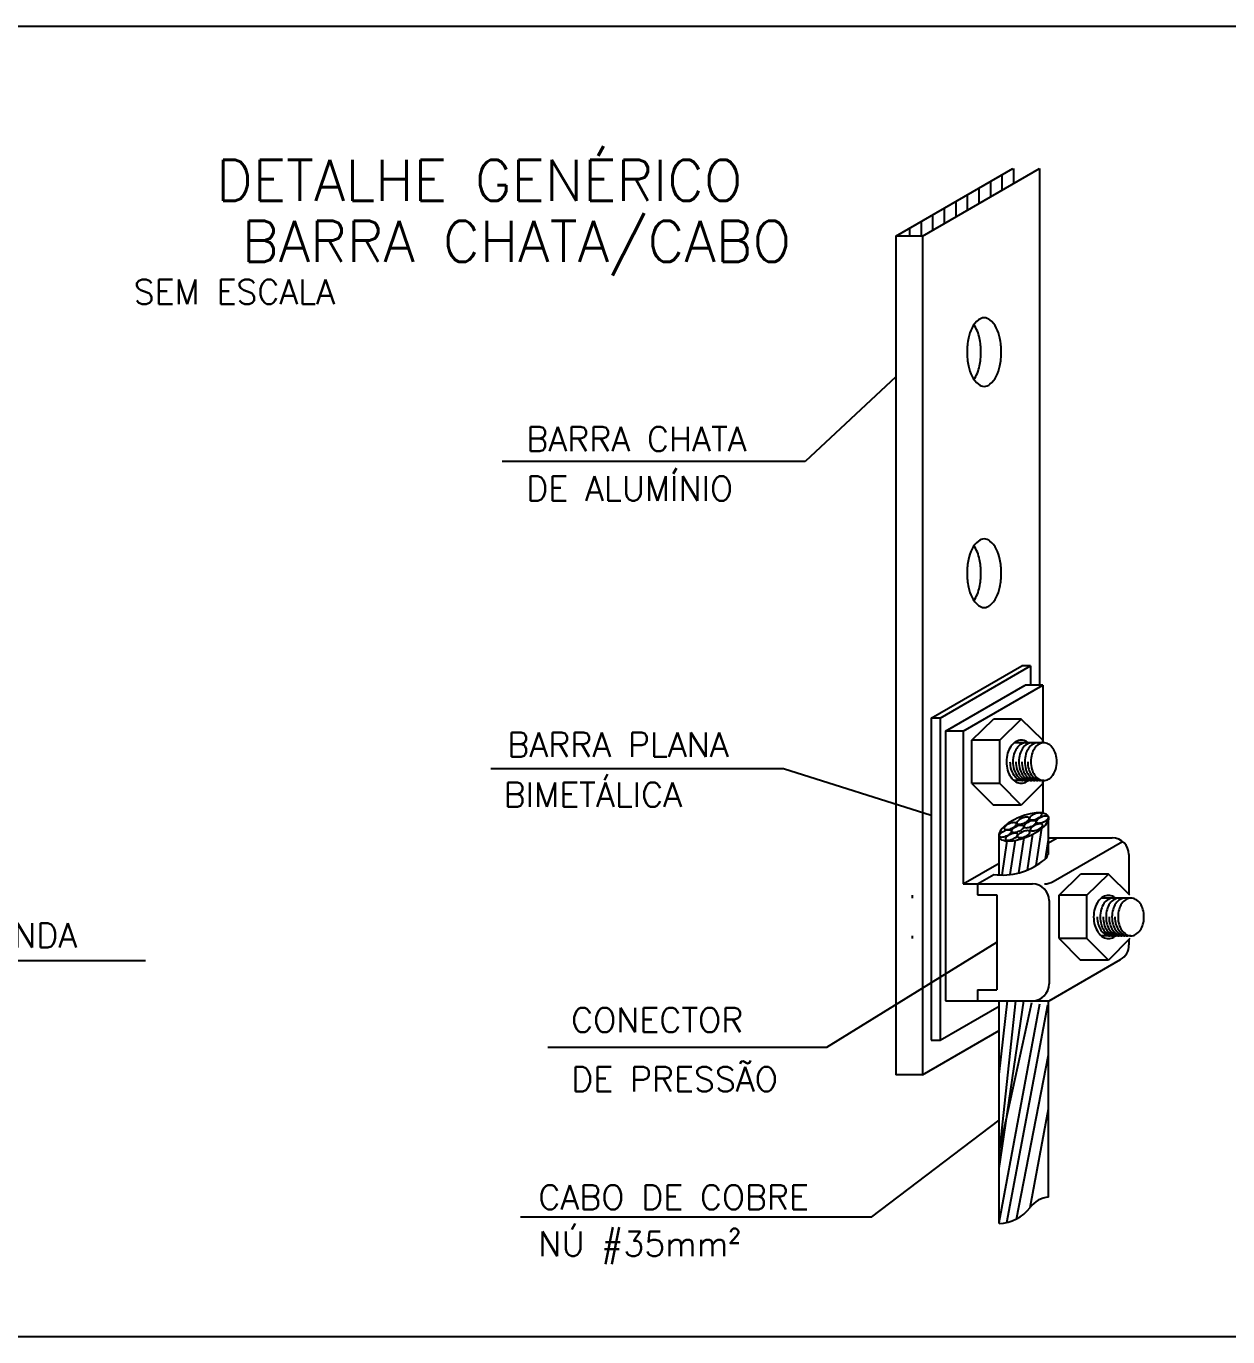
# Model space of a CAD drawing. Extents: x 0 to 11638, y -6007 to 0.
# Drawn here: x 11603.61 to 11609.14, y -5599.98 to -5593.95 of the extents above; entities that cross this region are included whole.
import ezdxf
from ezdxf.enums import TextEntityAlignment as Align

# ---------------------------------------------------------------- set-up
doc = ezdxf.new("R2010")
doc.units = 0
doc.linetypes.add('CONTINUO', pattern=[0])
for name, color, linetype in [('ELE-BARRA CHATA ALUMÍNIO', 140, 'CONTINUOUS'), ('ELE-CONCETOR BIMETÁLICO', 30, 'CONTINUOUS'), ('ELE-FIAÇÃO1', 7, 'CONTINUOUS'), ('ELE-LINHA FINA', 9, 'CONTINUOUS'), ('ELE-MALHA SPDA', 200, 'CONTINUOUS'), ('ELE-TEXTOS', 7, 'CONTINUOUS')]:
    doc.layers.add(name, color=color, linetype=linetype)
doc.styles.add('ROMANS', font='romans.shx', dxfattribs={"height": 0.3})

msp = doc.modelspace()

# ---------------------------------------------------------------- linework, layer by layer
at = {"layer": 'ELE-BARRA CHATA ALUMÍNIO'}
for p, q in [((11607.6097, -5594.919), (11608.1475, -5594.6085)), ((11607.7319, -5594.919), (11608.2697, -5594.6085)), ((11608.1518, -5594.6766), (11608.1518, -5594.6085)), ((11608.2697, -5594.6085), (11608.2697, -5596.9829)), ((11608.0457, -5594.7378), (11608.0457, -5594.6673)), ((11608.0988, -5594.7072), (11608.0988, -5594.6366)), ((11607.9397, -5594.799), (11607.9397, -5594.7285)), ((11607.9927, -5594.7684), (11607.9927, -5594.6979)), ((11607.8336, -5594.8603), (11607.8336, -5594.7897)), ((11607.8866, -5594.8297), (11607.8866, -5594.7591)), ((11607.7276, -5594.919), (11607.7276, -5594.8509)), ((11607.7806, -5594.8909), (11607.7806, -5594.8203)), ((11607.6745, -5594.919), (11607.6745, -5594.8816)), ((11607.7319, -5594.919), (11607.6097, -5594.919)), ((11607.6097, -5594.919), (11607.6097, -5598.7732)), ((11607.7319, -5594.919), (11607.7319, -5598.7732)), ((11607.7319, -5598.7732), (11608.0841, -5598.5698)), ((11607.7319, -5598.7732), (11607.6097, -5598.7732))]:
    msp.add_line(p, q, dxfattribs=at)
for points in [[(11608.0159, -5595.2946, 0.174705), (11607.9893, -5595.3042, 0.104203), (11607.9602, -5595.3407, 0.064948), (11607.9437, -5595.3884, 0.051099), (11607.9372, -5595.4521, 0.051099), (11607.9437, -5595.5158, 0.064948), (11607.9602, -5595.5635, 0.104203), (11607.9893, -5595.6, 0.174705), (11608.0159, -5595.6096, 0.174705), (11608.0426, -5595.6, 0.104203), (11608.0716, -5595.5635, 0.064948), (11608.0882, -5595.5158, 0.051099), (11608.0947, -5595.4521, 0.051099), (11608.0882, -5595.3884, 0.064948), (11608.0716, -5595.3407, 0.104203), (11608.0426, -5595.3042, 0.174705)], [(11608.0159, -5596.3106, 0.174705), (11607.9893, -5596.3202, 0.104203), (11607.9602, -5596.3567, 0.064948), (11607.9437, -5596.4044, 0.051099), (11607.9372, -5596.4681, 0.051099), (11607.9437, -5596.5318, 0.064948), (11607.9602, -5596.5794, 0.104203), (11607.9893, -5596.616, 0.174705), (11608.0159, -5596.6256, 0.174705), (11608.0426, -5596.616, 0.104203), (11608.0716, -5596.5794, 0.064948), (11608.0882, -5596.5318, 0.051099), (11608.0947, -5596.4681, 0.051099), (11608.0882, -5596.4044, 0.064948), (11608.0716, -5596.3567, 0.104203), (11608.0426, -5596.3202, 0.174705)]]:
    msp.add_lwpolyline(points, format="xyb", close=True, dxfattribs=at)
for points in [[(11607.9693, -5595.5786, 0.087216), (11607.9943, -5595.5158, 0.051099), (11608.0008, -5595.4521, 0.051099), (11607.9943, -5595.3884, 0.087216), (11607.9693, -5595.3257, 0.104203)], [(11607.9693, -5596.5945, 0.087216), (11607.9943, -5596.5318, 0.051099), (11608.0008, -5596.4681, 0.051099), (11607.9943, -5596.4044, 0.087216), (11607.9693, -5596.3416, 0.104203)]]:
    msp.add_lwpolyline(points, format="xyb", dxfattribs=at)
at = {"layer": 'ELE-CONCETOR BIMETÁLICO'}
for p, q in [((11607.7726, -5597.1335), (11608.1882, -5596.8936)), ((11607.8134, -5597.1335), (11608.2289, -5596.8936)), ((11608.2289, -5596.8936), (11608.1882, -5596.8936)), ((11608.2289, -5596.8936), (11608.2289, -5596.9829)), ((11607.8378, -5597.1946), (11608.2045, -5596.9829)), ((11607.9193, -5597.1946), (11608.286, -5596.9829)), ((11608.286, -5596.9829), (11608.2045, -5596.9829)), ((11608.286, -5596.9829), (11608.286, -5597.2476)), ((11607.8134, -5597.1335), (11607.7726, -5597.1335)), ((11607.7726, -5597.1335), (11607.7726, -5598.6142)), ((11607.8134, -5597.1335), (11607.8134, -5598.6142)), ((11607.9193, -5597.1946), (11607.8378, -5597.1946)), ((11607.8378, -5597.1946), (11607.8378, -5598.4325)), ((11607.9193, -5597.1946), (11607.9193, -5597.8957)), ((11608.286, -5597.4208), (11608.286, -5597.5707)), ((11608.3112, -5597.7075), (11608.3518, -5597.684)), ((11608.3112, -5597.684), (11608.6042, -5597.684)), ((11608.3323, -5597.8854), (11608.6521, -5597.7008)), ((11607.9193, -5597.8957), (11608.0841, -5597.8006)), ((11608.6811, -5597.761), (11608.6811, -5597.9435)), ((11607.9852, -5597.8957), (11608.0606, -5597.8522)), ((11607.9193, -5597.8957), (11608.2375, -5597.8957)), ((11607.9852, -5597.8957), (11607.9852, -5597.9461)), ((11607.9852, -5597.9461), (11608.0735, -5597.9461)), ((11608.0735, -5597.9461), (11608.0735, -5598.3821)), ((11608.3145, -5597.9727), (11608.3145, -5598.3555)), ((11608.6811, -5598.1519), (11608.6811, -5598.1764)), ((11608.314, -5598.4325), (11608.6426, -5598.243)), ((11607.9852, -5598.3821), (11607.9852, -5598.4325)), ((11607.9852, -5598.3821), (11608.0735, -5598.3821)), ((11607.8134, -5598.6142), (11608.0841, -5598.4579)), ((11607.8378, -5598.4325), (11608.314, -5598.4325)), ((11607.7726, -5598.6142), (11607.8134, -5598.6142))]:
    msp.add_line(p, q, dxfattribs=at)
for centre, radius, start, end in [((11608.6042, -5597.761), 0.077, 0, 90), ((11608.1009, -5597.5626), 0.2923, 262.07815, 308.69914), ((11608.2673, -5597.7521), 0.0419, 292.89835, 349.90337), ((11608.2375, -5597.9727), 0.077, 0, 90), ((11608.2938, -5597.8187), 0.077, 270, 300), ((11608.2938, -5597.8187), 0.077, 270, 300), ((11608.6042, -5598.1764), 0.077, 300, 0), ((11608.2375, -5598.3555), 0.077, 270, 0)]:
    msp.add_arc(centre, radius, start, end, dxfattribs=at)
at = {"layer": 'ELE-FIAÇÃO1'}
for p, q in [((11607.6097, -5595.5665), (11607.1929, -5595.9551)), ((11607.1929, -5595.9551), (11605.8007, -5595.9551)), ((11607.0939, -5597.3667), (11605.7492, -5597.3667)), ((11607.7726, -5597.5812), (11607.0939, -5597.3667)), ((11607.2928, -5598.6464), (11608.0735, -5598.1641)), ((11604.1615, -5598.2488), (11602.2087, -5598.2488)), ((11606.0107, -5598.6464), (11607.2928, -5598.6464)), ((11607.4995, -5599.4251), (11608.0841, -5598.9808)), ((11605.8856, -5599.4251), (11607.4995, -5599.4251))]:
    msp.add_line(p, q, dxfattribs=at)
at = {"layer": 'ELE-FIAÇÃO1', "linetype": 'CONTINUO'}
msp.add_lwpolyline([(11596.5493, -5593.9547), (11619.7647, -5593.9547), (11619.7647, -5599.9768), (11596.5493, -5599.9768)], close=True, dxfattribs=at)
at = {"layer": 'ELE-LINHA FINA'}
for p, q in [((11607.9594, -5597.2349), (11608.0581, -5597.1382)), ((11608.1862, -5597.1382), (11608.0581, -5597.1382)), ((11608.0874, -5597.2349), (11608.1862, -5597.1382)), ((11608.285, -5597.2349), (11608.1862, -5597.1382)), ((11608.0874, -5597.2349), (11607.9594, -5597.2349)), ((11607.9594, -5597.4339), (11607.9594, -5597.2349)), ((11608.0874, -5597.4339), (11608.0874, -5597.2349)), ((11608.2897, -5597.2475), (11608.1539, -5597.2475)), ((11608.285, -5597.2477), (11608.285, -5597.2349)), ((11607.9594, -5597.4339), (11608.0581, -5597.5333)), ((11608.0874, -5597.4339), (11607.9594, -5597.4339)), ((11608.0874, -5597.4339), (11608.1862, -5597.5333)), ((11608.2897, -5597.4209), (11608.1534, -5597.4209)), ((11608.285, -5597.4339), (11608.1862, -5597.5333)), ((11608.285, -5597.4339), (11608.285, -5597.4207)), ((11608.1862, -5597.5333), (11608.0581, -5597.5333)), ((11608.3602, -5597.9481), (11608.459, -5597.8514)), ((11608.587, -5597.8514), (11608.459, -5597.8514)), ((11608.4882, -5597.9481), (11608.587, -5597.8514)), ((11608.6858, -5597.9481), (11608.587, -5597.8514)), ((11607.6858, -5597.961), (11607.6858, -5597.9481)), ((11608.4882, -5597.9481), (11608.3602, -5597.9481)), ((11608.3602, -5598.1472), (11608.3602, -5597.9481)), ((11608.4882, -5598.1472), (11608.4882, -5597.9481)), ((11608.6905, -5597.9607), (11608.5547, -5597.9607)), ((11607.6858, -5598.1472), (11607.6858, -5598.1339)), ((11608.4882, -5598.1472), (11608.3602, -5598.1472)), ((11608.3602, -5598.1472), (11608.459, -5598.2466)), ((11608.4882, -5598.1472), (11608.587, -5598.2466)), ((11608.6905, -5598.1341), (11608.5542, -5598.1341)), ((11608.6858, -5598.1472), (11608.587, -5598.2466)), ((11608.587, -5598.2466), (11608.459, -5598.2466))]:
    msp.add_line(p, q, dxfattribs=at)
for points in [[(11608.1862, -5597.2353, 0.136513), (11608.1616, -5597.2421, 0.106976), (11608.1381, -5597.2643, 0.081342), (11608.1236, -5597.295, 0.069402), (11608.1181, -5597.3344, 0.069402), (11608.1236, -5597.3738, 0.081342), (11608.1381, -5597.4045, 0.106976), (11608.1616, -5597.4267, 0.136513), (11608.1862, -5597.4335, 0.136513), (11608.2108, -5597.4267, 0.032898), (11608.2191, -5597.4209, 0.081342)], [(11608.2075, -5597.2475, 0.136513), (11608.186, -5597.2535, 0.106976), (11608.1654, -5597.2729, 0.081342), (11608.1528, -5597.2998, 0.069402), (11608.148, -5597.3342, 0.069402), (11608.1528, -5597.3686, 0.081342), (11608.1654, -5597.3955, 0.106976), (11608.186, -5597.4149, 0.136513), (11608.2075, -5597.4209, 0.136513)], [(11608.2347, -5597.2475, 0.136513), (11608.2132, -5597.2535, 0.106976), (11608.1926, -5597.2729, 0.081342), (11608.1799, -5597.2998, 0.069402), (11608.1751, -5597.3342, 0.069402), (11608.1799, -5597.3686, 0.081342), (11608.1926, -5597.3955, 0.106976), (11608.2132, -5597.4149, 0.136513), (11608.2347, -5597.4209, 0.136513)], [(11608.2186, -5597.2475, 0.03079), (11608.2108, -5597.2421, 0.136513), (11608.1862, -5597.2353, 0.136513)], [(11608.2619, -5597.2475, 0.136513), (11608.2403, -5597.2535, 0.106976), (11608.2197, -5597.2729, 0.081342), (11608.2071, -5597.2998, 0.069402), (11608.2023, -5597.3342, 0.069402), (11608.2071, -5597.3686, 0.081342), (11608.2197, -5597.3955, 0.106976), (11608.2403, -5597.4149, 0.136513), (11608.2619, -5597.4209, 0.136513)], [(11608.1343, -5597.3342, 0.069402), (11608.1391, -5597.3686, 0.081342), (11608.1518, -5597.3955, 0.106976), (11608.1724, -5597.4149, 0.136513), (11608.1939, -5597.4209, 0.136513)], [(11608.1615, -5597.3342, 0.069402), (11608.1663, -5597.3686, 0.081342), (11608.1789, -5597.3955, 0.106976), (11608.1995, -5597.4149, 0.136513), (11608.2211, -5597.4209, 0.136513)], [(11608.1887, -5597.3342, 0.069402), (11608.1935, -5597.3686, 0.081342), (11608.2061, -5597.3955, 0.106976), (11608.2267, -5597.4149, 0.136513), (11608.2482, -5597.4209, 0.136513)], [(11608.2158, -5597.3342, 0.069402), (11608.2206, -5597.3686, 0.081342), (11608.2333, -5597.3955, 0.106976), (11608.2539, -5597.4149, 0.136513), (11608.2754, -5597.4209, 0.136513)], [(11608.587, -5597.9485, 0.136513), (11608.5624, -5597.9553, 0.106976), (11608.5389, -5597.9775, 0.081342), (11608.5244, -5598.0083, 0.069402), (11608.519, -5598.0476, 0.069402), (11608.5244, -5598.087, 0.081342), (11608.5389, -5598.1177, 0.106976), (11608.5624, -5598.1399, 0.136513), (11608.587, -5598.1467, 0.136513), (11608.6116, -5598.1399, 0.032898), (11608.6199, -5598.1341, 0.081342)], [(11608.6083, -5597.9607, 0.136513), (11608.5868, -5597.9667, 0.106976), (11608.5662, -5597.9861, 0.081342), (11608.5536, -5598.013, 0.069402), (11608.5488, -5598.0474, 0.069402), (11608.5536, -5598.0819, 0.081342), (11608.5662, -5598.1087, 0.106976), (11608.5868, -5598.1282, 0.136513), (11608.6083, -5598.1341, 0.136513)], [(11608.6355, -5597.9607, 0.136513), (11608.614, -5597.9667, 0.106976), (11608.5934, -5597.9861, 0.081342), (11608.5807, -5598.013, 0.069402), (11608.5759, -5598.0474, 0.069402), (11608.5807, -5598.0819, 0.081342), (11608.5934, -5598.1087, 0.106976), (11608.614, -5598.1282, 0.136513), (11608.6355, -5598.1341, 0.136513)], [(11608.6194, -5597.9607, 0.03079), (11608.6116, -5597.9553, 0.136513), (11608.587, -5597.9485, 0.136513)], [(11608.6627, -5597.9607, 0.136513), (11608.6412, -5597.9667, 0.106976), (11608.6206, -5597.9861, 0.081342), (11608.6079, -5598.013, 0.069402), (11608.6031, -5598.0474, 0.069402), (11608.6079, -5598.0819, 0.081342), (11608.6206, -5598.1087, 0.106976), (11608.6412, -5598.1282, 0.136513), (11608.6627, -5598.1341, 0.136513)], [(11608.5351, -5598.0474, 0.069402), (11608.5399, -5598.0819, 0.081342), (11608.5526, -5598.1087, 0.106976), (11608.5732, -5598.1282, 0.136513), (11608.5947, -5598.1341, 0.136513)], [(11608.5623, -5598.0474, 0.069402), (11608.5671, -5598.0819, 0.081342), (11608.5798, -5598.1087, 0.106976), (11608.6004, -5598.1282, 0.136513), (11608.6219, -5598.1341, 0.136513)], [(11608.5895, -5598.0474, 0.069402), (11608.5943, -5598.0819, 0.081342), (11608.6069, -5598.1087, 0.106976), (11608.6275, -5598.1282, 0.136513), (11608.649, -5598.1341, 0.136513)], [(11608.6166, -5598.0474, 0.069402), (11608.6215, -5598.0819, 0.081342), (11608.6341, -5598.1087, 0.106976), (11608.6547, -5598.1282, 0.136513), (11608.6762, -5598.1341, 0.136513)]]:
    msp.add_lwpolyline(points, format="xyb", dxfattribs=at)
for points in [[(11608.2897, -5597.2475, 0.136513), (11608.2682, -5597.2535, 0.106976), (11608.2476, -5597.2729, 0.081342), (11608.2349, -5597.2998, 0.069402), (11608.2301, -5597.3342, 0.069402), (11608.2349, -5597.3686, 0.081342), (11608.2476, -5597.3955, 0.106976), (11608.2682, -5597.4149, 0.136513), (11608.2897, -5597.4209, 0.136513), (11608.3112, -5597.4149, 0.106976), (11608.3318, -5597.3955, 0.081342), (11608.3445, -5597.3686, 0.069402), (11608.3493, -5597.3342, 0.069402), (11608.3445, -5597.2998, 0.081342), (11608.3318, -5597.2729, 0.106976), (11608.3112, -5597.2535, 0.136513)], [(11608.6905, -5597.9607, 0.136513), (11608.669, -5597.9667, 0.106976), (11608.6484, -5597.9861, 0.081342), (11608.6358, -5598.013, 0.069402), (11608.631, -5598.0474, 0.069402), (11608.6358, -5598.0819, 0.081342), (11608.6484, -5598.1087, 0.106976), (11608.669, -5598.1282, 0.136513), (11608.6905, -5598.1341, 0.136513), (11608.712, -5598.1282, 0.106976), (11608.7326, -5598.1087, 0.081342), (11608.7453, -5598.0819, 0.069402), (11608.7501, -5598.0474, 0.069402), (11608.7453, -5598.013, 0.081342), (11608.7326, -5597.9861, 0.106976), (11608.712, -5597.9667, 0.136513)]]:
    msp.add_lwpolyline(points, format="xyb", close=True, dxfattribs=at)
at = {"layer": 'ELE-MALHA SPDA'}
for p, q in [((11608.3112, -5597.7612), (11608.3112, -5597.5863)), ((11608.0841, -5597.8545), (11608.0841, -5597.6809)), ((11608.1748, -5597.8455), (11608.1992, -5597.6847)), ((11608.2145, -5597.832), (11608.2396, -5597.6673)), ((11608.2554, -5597.8108), (11608.2814, -5597.6404)), ((11608.0979, -5597.8549), (11608.1218, -5597.6983)), ((11608.1359, -5597.8528), (11608.1599, -5597.6955)), ((11608.2976, -5597.7811), (11608.3112, -5597.692)), ((11608.0841, -5599.4556), (11608.0841, -5598.4325)), ((11608.0841, -5599.1459), (11608.1607, -5598.4325)), ((11608.0841, -5598.7712), (11608.123, -5598.4325)), ((11608.0841, -5599.203), (11608.1984, -5598.4325)), ((11608.0841, -5599.1267), (11608.2348, -5598.4405)), ((11608.0841, -5599.4512), (11608.2717, -5598.4461)), ((11608.12, -5599.4514), (11608.3085, -5598.4517)), ((11608.3112, -5599.335), (11608.3112, -5598.4341)), ((11608.164, -5599.4356), (11608.3112, -5598.6813)), ((11608.2269, -5599.3823), (11608.3112, -5598.9286))]:
    msp.add_line(p, q, dxfattribs=at)
for points in [[(11608.0841, -5597.6809, 0.205832), (11608.0962, -5597.6926, 0.096439), (11608.1305, -5597.6986, 0.053293), (11608.1683, -5597.6937, 0.040339), (11608.2162, -5597.6782, 0.040339), (11608.261, -5597.6552, 0.053293), (11608.2911, -5597.6317, 0.096439), (11608.311, -5597.6032, 0.205832), (11608.3112, -5597.5863, 0.205832), (11608.2991, -5597.5746, 0.096439), (11608.2648, -5597.5686, 0.053293), (11608.227, -5597.5735, 0.040339), (11608.1791, -5597.589, 0.040339), (11608.1343, -5597.612, 0.053293), (11608.1042, -5597.6355, 0.096439), (11608.0843, -5597.664, 0.205832)], [(11608.1077, -5597.6421, 0.205832), (11608.1107, -5597.645, 0.096439), (11608.1193, -5597.6465, 0.053293), (11608.1286, -5597.6453, 0.040339), (11608.1405, -5597.6414, 0.040339), (11608.1516, -5597.6357, 0.053293), (11608.1591, -5597.6299, 0.096439), (11608.1641, -5597.6228, 0.205832), (11608.1641, -5597.6186, 0.205832), (11608.1611, -5597.6157, 0.096439), (11608.1526, -5597.6142, 0.053293), (11608.1432, -5597.6154, 0.040339), (11608.1313, -5597.6193, 0.040339), (11608.1202, -5597.625, 0.053293), (11608.1127, -5597.6308, 0.096439), (11608.1078, -5597.6379, 0.205832)], [(11608.1664, -5597.6171, 0.205832), (11608.1694, -5597.62, 0.096439), (11608.1779, -5597.6215, 0.053293), (11608.1873, -5597.6203, 0.040339), (11608.1991, -5597.6165, 0.040339), (11608.2103, -5597.6107, 0.053293), (11608.2177, -5597.6049, 0.096439), (11608.2227, -5597.5978, 0.205832), (11608.2227, -5597.5937, 0.205832), (11608.2197, -5597.5907, 0.096439), (11608.2112, -5597.5893, 0.053293), (11608.2018, -5597.5905, 0.040339), (11608.1899, -5597.5943, 0.040339), (11608.1788, -5597.6, 0.053293), (11608.1714, -5597.6059, 0.096439), (11608.1664, -5597.6129, 0.205832)], [(11608.1983, -5597.6332, 0.205832), (11608.2013, -5597.6361, 0.096439), (11608.2098, -5597.6376, 0.053293), (11608.2192, -5597.6364, 0.040339), (11608.231, -5597.6325, 0.040339), (11608.2421, -5597.6268, 0.053293), (11608.2496, -5597.621, 0.096439), (11608.2546, -5597.6139, 0.205832), (11608.2546, -5597.6097, 0.205832), (11608.2516, -5597.6068, 0.096439), (11608.2431, -5597.6053, 0.053293), (11608.2337, -5597.6065, 0.040339), (11608.2218, -5597.6104, 0.040339), (11608.2107, -5597.6161, 0.053293), (11608.2033, -5597.6219, 0.096439), (11608.1983, -5597.629, 0.205832)], [(11608.2239, -5597.5976, 0.205832), (11608.2269, -5597.6005, 0.096439), (11608.2354, -5597.602, 0.053293), (11608.2448, -5597.6008, 0.040339), (11608.2567, -5597.5969, 0.040339), (11608.2678, -5597.5912, 0.053293), (11608.2753, -5597.5854, 0.096439), (11608.2802, -5597.5783, 0.205832), (11608.2803, -5597.5741, 0.205832), (11608.2773, -5597.5712, 0.096439), (11608.2687, -5597.5697, 0.053293), (11608.2593, -5597.5709, 0.040339), (11608.2475, -5597.5748, 0.040339), (11608.2364, -5597.5805, 0.053293), (11608.2289, -5597.5863, 0.096439), (11608.2239, -5597.5934, 0.205832)], [(11608.2282, -5597.6475, 0.205832), (11608.2312, -5597.6504, 0.096439), (11608.2397, -5597.6519, 0.053293), (11608.2491, -5597.6507, 0.040339), (11608.261, -5597.6468, 0.040339), (11608.2721, -5597.6411, 0.053293), (11608.2796, -5597.6353, 0.096439), (11608.2845, -5597.6282, 0.205832), (11608.2846, -5597.624, 0.205832), (11608.2816, -5597.6211, 0.096439), (11608.2731, -5597.6196, 0.053293), (11608.2637, -5597.6208, 0.040339), (11608.2518, -5597.6247, 0.040339), (11608.2407, -5597.6304, 0.053293), (11608.2332, -5597.6362, 0.096439), (11608.2283, -5597.6433, 0.205832)], [(11608.255, -5597.6118, 0.205832), (11608.258, -5597.6147, 0.096439), (11608.2665, -5597.6162, 0.053293), (11608.2759, -5597.615, 0.040339), (11608.2878, -5597.6111, 0.040339), (11608.2989, -5597.6054, 0.053293), (11608.3064, -5597.5996, 0.096439), (11608.3113, -5597.5925, 0.205832), (11608.3114, -5597.5883, 0.205832), (11608.3084, -5597.5854, 0.096439), (11608.2999, -5597.5839, 0.053293), (11608.2905, -5597.5851, 0.040339), (11608.2786, -5597.589, 0.040339), (11608.2675, -5597.5947, 0.053293), (11608.26, -5597.6005, 0.096439), (11608.2551, -5597.6076, 0.205832)], [(11608.0847, -5597.676, 0.205832), (11608.0877, -5597.679, 0.096439), (11608.0962, -5597.6804, 0.053293), (11608.1056, -5597.6792, 0.040339), (11608.1175, -5597.6754, 0.040339), (11608.1286, -5597.6697, 0.053293), (11608.1361, -5597.6638, 0.096439), (11608.141, -5597.6568, 0.205832), (11608.1411, -5597.6526, 0.205832), (11608.1381, -5597.6497, 0.096439), (11608.1296, -5597.6482, 0.053293), (11608.1202, -5597.6494, 0.040339), (11608.1083, -5597.6532, 0.040339), (11608.0972, -5597.659, 0.053293), (11608.0897, -5597.6648, 0.096439), (11608.0848, -5597.6719, 0.205832)], [(11608.1132, -5597.6909, 0.205832), (11608.1162, -5597.6938, 0.096439), (11608.1247, -5597.6953, 0.053293), (11608.1341, -5597.6941, 0.040339), (11608.146, -5597.6902, 0.040339), (11608.1571, -5597.6845, 0.053293), (11608.1645, -5597.6787, 0.096439), (11608.1695, -5597.6716, 0.205832), (11608.1695, -5597.6674, 0.205832), (11608.1665, -5597.6645, 0.096439), (11608.158, -5597.663, 0.053293), (11608.1486, -5597.6642, 0.040339), (11608.1367, -5597.6681, 0.040339), (11608.1256, -5597.6738, 0.053293), (11608.1182, -5597.6796, 0.096439), (11608.1132, -5597.6867, 0.205832)], [(11608.1415, -5597.6546, 0.205832), (11608.1445, -5597.6575, 0.096439), (11608.153, -5597.659, 0.053293), (11608.1624, -5597.6578, 0.040339), (11608.1743, -5597.654, 0.040339), (11608.1854, -5597.6482, 0.053293), (11608.1929, -5597.6424, 0.096439), (11608.1978, -5597.6353, 0.205832), (11608.1978, -5597.6312, 0.205832), (11608.1948, -5597.6282, 0.096439), (11608.1863, -5597.6268, 0.053293), (11608.1769, -5597.628, 0.040339), (11608.1651, -5597.6318, 0.040339), (11608.154, -5597.6375, 0.053293), (11608.1465, -5597.6434, 0.096439), (11608.1415, -5597.6504, 0.205832)], [(11608.1696, -5597.679, 0.205832), (11608.1726, -5597.6819, 0.096439), (11608.1811, -5597.6833, 0.053293), (11608.1905, -5597.6821, 0.040339), (11608.2024, -5597.6783, 0.040339), (11608.2135, -5597.6726, 0.053293), (11608.221, -5597.6668, 0.096439), (11608.2259, -5597.6597, 0.205832), (11608.226, -5597.6555, 0.205832), (11608.223, -5597.6526, 0.096439), (11608.2145, -5597.6511, 0.053293), (11608.2051, -5597.6523, 0.040339), (11608.1932, -5597.6562, 0.040339), (11608.1821, -5597.6619, 0.053293), (11608.1746, -5597.6677, 0.096439), (11608.1697, -5597.6748, 0.205832)]]:
    msp.add_lwpolyline(points, format="xyb", close=True, dxfattribs=at)
for centre, radius, start, end in [((11608.3221, -5599.4532), 0.1187, 95.28066, 143.32906), ((11608.0808, -5599.2735), 0.1821, 271.01904, 323.32906)]:
    msp.add_arc(centre, radius, start, end, dxfattribs=at)

# ---------------------------------------------------------------- texts
at = {"layer": 'ELE-TEXTOS', "style": 'ROMANS'}
for s, p in [('DETALHE GENÉRICO', (11606.9046, -5594.7564)), ('BARRA CHATA/CABO', (11607.128, -5595.0372))]:
    msp.add_text(s, height=0.1875, dxfattribs=at).set_placement(p, align=Align.RIGHT)
for s, height, p in [('SEM ESCALA', 0.1125, (11604.1073, -5595.2318)), ('BARRA CHATA', 0.112506, (11605.9119, -5595.908)), ('DE ALUMÍNIO', 0.112506, (11605.9119, -5596.1352)), ('BARRA PLANA', 0.112506, (11605.8248, -5597.3122)), ('BIMETÁLICA', 0.11251, (11605.8079, -5597.5422)), ('PARAFUSO DE FENDA', 0.112506, (11602.2574, -5598.1887)), ('CONECTOR', 0.11251, (11606.1178, -5598.5776)), ('DE PRESSÃO', 0.11251, (11606.1178, -5598.8492)), ('CABO DE COBRE', 0.112484, (11605.9674, -5599.3918)), ('NÚ #35mm²', 0.11248, (11605.9674, -5599.6062))]:
    msp.add_text(s, height=height, dxfattribs=at).set_placement(p)

doc.saveas('drawing.dxf')
